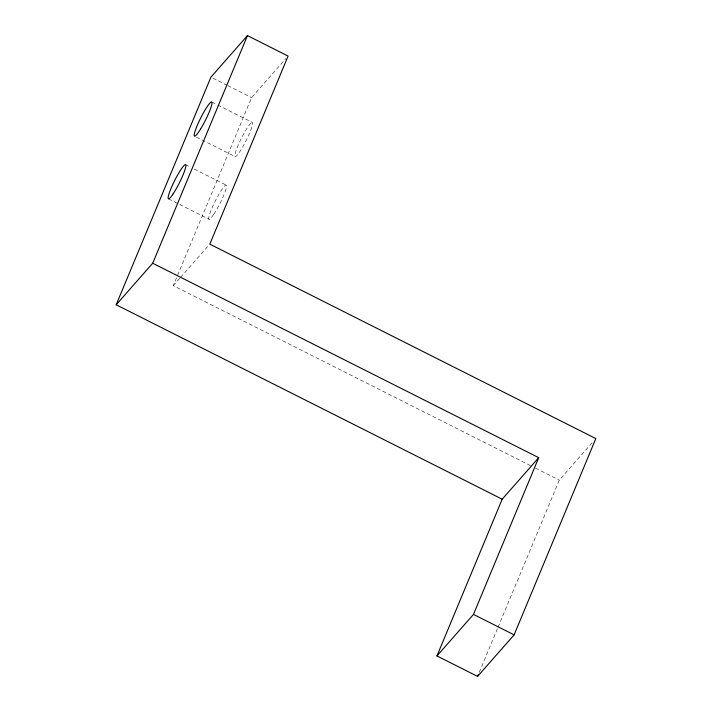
<?xml version="1.0" encoding="UTF-8"?>
<svg xmlns="http://www.w3.org/2000/svg" width="712" height="712" viewBox="0 0 712 712"><rect width="100%" height="100%" fill="white"/><g stroke="black" fill="none" stroke-linecap="round" stroke-linejoin="round"><path stroke-width="0.53" stroke-dasharray="3.56 2.67" d="M530.511 465.612L173.283 285.663L251.567 97.597L285.904 58.562M479.283 672.315L497.581 628.349M498.008 627.325L559.294 480.111L592.9 441.903M173.283 285.663L179.86 278.187M180.59 277.36L209.079 244.964M212.915 78.133L226.79 85.12M227.778 85.618L251.567 97.597M211.793 102.021L216.751 104.522M217.747 105.02L252.431 122.491A19.135 2.626 -63.3 0 1 241.128 149.636A19.135 2.626 -63.3 0 1 237.648 146.45A19.135 2.626 -63.3 0 1 252.431 122.491M196.387 137.087L235.04 156.56M185.431 164.614L190.389 167.106M194.349 169.1L226.06 185.076M168.584 198.879L209.221 219.34M535.477 468.113L559.294 480.111M213.769 214.303A19.135 2.626 -63.3 0 0 226.541 185.654A19.135 2.626 -63.3 0 0 212.612 206.676A19.135 2.626 -63.3 0 0 213.769 214.303"/><path stroke-width="1.07" d="M116.181 304.772L210.93 77.136L247.465 35.6L288.093 56.07L209.809 244.136L595.819 438.574L514.117 634.864L477.583 676.4L436.954 655.93L502.191 499.21L538.717 457.683L152.706 263.235L116.181 304.772L502.191 499.21M152.706 263.235L247.465 35.6M436.954 655.93L473.48 614.403L538.717 457.683M477.583 676.4L478.437 674.353M473.48 614.403L514.117 634.864M173.141 193.833A19.135 2.626 -63.3 0 0 185.903 165.184A19.135 2.626 -63.3 0 0 171.984 186.215A19.135 2.626 -63.3 0 0 173.141 193.833M200.499 129.166A19.135 2.626 -63.3 0 0 211.793 102.021A19.135 2.626 -63.3 0 0 197.019 125.98A19.135 2.626 -63.3 0 0 200.499 129.166"/></g></svg>
